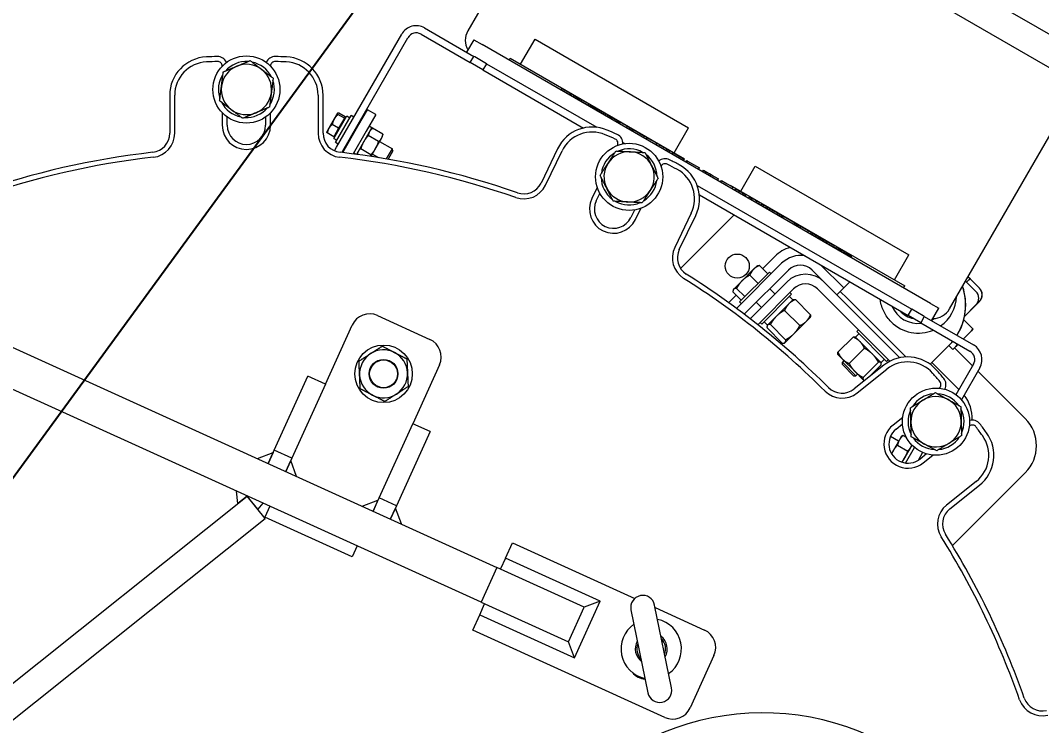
# Model space of a CAD drawing. Header units: inches. Extents: x 19 to 503, y 7 to 322.
# Drawn here: x 89.56 to 116.19, y 241.84 to 260.22 of the extents above; entities that cross this region are included whole.
import ezdxf

# ---------------------------------------------------------------- set-up
doc = ezdxf.new("R2010")
doc.units = ezdxf.units.IN
doc.header["$LTSCALE"] = 15
doc.header["$MEASUREMENT"] = 0
for name, color, linetype, lineweight in [('Dimension (ANSI)', 7, 'Continuous', 25), ('Symbol (ANSI)', 7, 'Continuous', 25), ('Visible', 7, 'Continuous', 18)]:
    doc.layers.add(name, color=color, linetype=linetype, lineweight=lineweight)
doc.styles.add('MEMCOR Medium', font='arial.ttf')
doc.styles.add('Standard D-E', font='arial.ttf')
doc.dimstyles.new('Default (ANSI)', dxfattribs={"dimscale": 15, "dimtxt": 0.15, "dimasz": 0.098425, "dimexe": 0.125, "dimexo": 0.0625, "dimgap": 0.031496, "dimtad": 0, "dimtih": 1, "dimtoh": 1, "dimdec": 4, "dimrnd": 1e-08, "dimzin": 3, "dimdsep": 46, "dimlunit": 5, "dimtxsty": 'MEMCOR Medium', "dimcen": 0.09, "dimdle": 0.393701, "dimclrd": 256, "dimclre": 256, "dimclrt": 256, "dimadec": 0, "dimazin": 1, "dimtfac": 0.8, "dimtofl": 0, "dimtmove": 0, "dimatfit": 3, "dimfxl": 1, "dimfrac": 1, "dimtolj": 1, "dimtzin": 4, "dimlwd": -1, "dimlwe": -1, "dimarcsym": 0})
doc.dimstyles.new('in [mm] D-E NeptuneBenson$7', dxfattribs={"dimscale": 15, "dimtxt": 0.15, "dimasz": 0.098425, "dimexe": 0.125, "dimexo": 0.063, "dimgap": 0.031496, "dimtad": 0, "dimtih": 1, "dimtoh": 1, "dimdec": 4, "dimrnd": 1e-08, "dimzin": 3, "dimdsep": 46, "dimlunit": 5, "dimtxsty": 'Standard D-E', "dimcen": 0.09, "dimdle": 0.393701, "dimclrd": 256, "dimclre": 256, "dimclrt": 256, "dimadec": 1, "dimazin": 1, "dimtfac": 1, "dimtofl": 0, "dimtmove": 0, "dimatfit": 3, "dimfxl": 1, "dimfrac": 1, "dimtolj": 1, "dimtzin": 4, "dimlwd": -1, "dimlwe": -1, "dimarcsym": 0})

# ---------------------------------------------------------------- blocks, each defined once
blk = doc.blocks.new('*D26')
at = {"layer": 'Defpoints', "color": 0, "transparency": 16777216}
for p in [(101.44, 297.506), (80.327, 254.398)]:
    blk.add_point(p, dxfattribs=at)
at = {"layer": 'Dimension (ANSI)', "transparency": 16777216}
for p, q in [((106.197, 307.218), (102.09, 298.832)), ((108.182, 307.218), (106.197, 307.218))]:
    blk.add_line(p, q, dxfattribs=at)
blk.add_solid([(101.869, 298.94), (102.311, 298.723), (101.44, 297.506)], dxfattribs=at)
at = {"layer": 'Dimension (ANSI)', "transparency": 16777216, "char_height": 2.25, "attachment_point": 1, "style": 'MEMCOR Medium'}
for s, insert in [('\\A1; \\fArial|b0|i0;R48 in', (128.029, 309.988)), ('\\A1;[R1219.2 mm]{\\P\\fArial|b0|i0;RADIAL CLEARANCE REQUIRED}', (108.654, 306.746))]:
    blk.add_mtext(s, dxfattribs=dict(at, insert=insert))

msp = doc.modelspace()

# ---------------------------------------------------------------- linework, layer by layer
at = {"layer": 'Visible'}
for p, q in [((117.53698, 259.19558), (104.97961, 266.44558)), ((104.60461, 265.79606), (117.16198, 258.54606)), ((104.47961, 265.57956), (101.22961, 259.95039)), ((97.80358, 256.91776), (99.50451, 259.86385)), ((100.00839, 259.86161), (101.29302, 259.11993)), ((100.10214, 260.02399), (101.38677, 259.28231)), ((97.96596, 256.82401), (99.66689, 259.7701)), ((101.38362, 259.71714), (101.19612, 259.39238)), ((101.38362, 259.71714), (101.60012, 259.59214)), ((113.29146, 252.84214), (101.60012, 259.59214)), ((102.60568, 259.08375), (102.98068, 259.73327)), ((102.98068, 259.73327), (106.98605, 257.42077)), ((101.29302, 259.11993), (101.38677, 259.28231)), ((101.62211, 258.92993), (101.29302, 259.11993)), ((101.41262, 259.26738), (101.38677, 259.28231)), ((101.71586, 259.09231), (101.41262, 259.26738)), ((101.71586, 259.09231), (101.62211, 258.92993)), ((101.71586, 259.09231), (104.58784, 257.43417)), ((102.3038, 259.18587), (102.33505, 259.24)), ((102.33505, 259.24), (106.88168, 256.615)), ((94.82534, 259.03015), (94.82534, 259.02732)), ((96.08534, 259.02732), (96.08534, 259.03015)), ((101.62211, 258.92993), (104.24418, 257.41607)), ((93.45534, 258.27019), (93.45534, 257.27956)), ((93.58534, 257.27956), (93.58534, 258.27019)), ((97.32534, 258.27019), (97.32534, 257.27956)), ((97.45534, 257.27956), (97.45534, 258.27019)), ((103.65696, 258.40462), (103.66321, 258.41545)), ((103.66321, 258.41545), (103.68196, 258.44792)), ((104.71031, 257.81091), (103.66321, 258.41545)), ((103.68196, 258.44792), (103.91041, 258.31603)), ((103.89166, 258.28355), (103.91041, 258.31603)), ((103.91067, 258.27258), (103.92942, 258.30505)), ((103.92942, 258.30505), (103.99159, 258.26916)), ((103.97284, 258.23668), (103.99159, 258.26916)), ((103.99159, 258.26916), (104.07814, 258.21919)), ((113.78698, 252.70039), (117.03698, 258.32956)), ((104.05939, 258.18672), (104.07814, 258.21919)), ((104.07814, 258.21919), (104.16161, 258.171)), ((104.14286, 258.13852), (104.16161, 258.171)), ((104.18098, 258.11651), (104.19973, 258.14899)), ((104.19973, 258.14899), (104.38293, 258.04322)), ((104.36418, 258.01074), (104.38293, 258.04322)), ((104.40845, 257.98518), (104.4272, 258.01766)), ((104.4272, 258.01766), (104.4953, 257.97834)), ((94.82534, 257.81286), (94.82534, 257.48706)), ((96.08534, 257.48706), (96.08534, 257.81286)), ((97.73289, 257.14332), (98.07289, 257.73222)), ((97.83167, 257.80042), (97.7457, 257.65152)), ((97.7813, 257.03916), (98.1873, 257.74238)), ((97.83294, 257.80262), (97.83167, 257.80042)), ((97.83294, 257.80262), (97.83552, 257.80411)), ((98.00956, 257.67253), (97.8425, 257.76898)), ((98.03136, 257.7103), (97.86431, 257.80675)), ((98.07289, 257.73222), (98.1543, 257.68522)), ((98.25658, 257.70238), (98.1873, 257.74238)), ((98.36409, 257.46017), (98.61409, 257.89318)), ((98.8306, 257.76818), (98.5806, 257.33517)), ((98.8306, 257.76818), (98.61409, 257.89318)), ((104.47655, 257.94587), (104.4953, 257.97834)), ((104.4953, 257.97834), (104.54077, 257.95209)), ((104.54077, 257.95209), (104.58624, 257.92584)), ((104.56749, 257.89336), (104.58624, 257.92584)), ((104.58624, 257.92584), (104.65433, 257.88652)), ((104.63558, 257.85405), (104.65433, 257.88652)), ((104.65613, 257.84218), (104.67488, 257.87466)), ((104.67488, 257.87466), (104.72906, 257.84338)), ((104.70406, 257.80008), (104.72906, 257.84338)), ((104.72906, 257.84338), (104.77597, 257.8163)), ((104.75097, 257.77299), (104.77597, 257.8163)), ((104.77597, 257.8163), (104.82751, 257.78654)), ((104.80251, 257.74324), (104.82751, 257.78654)), ((104.82751, 257.78654), (104.87821, 257.75727)), ((104.85321, 257.71397), (104.87821, 257.75727)), ((104.87821, 257.75727), (104.92534, 257.73006)), ((104.90034, 257.68676), (104.92534, 257.73006)), ((104.92534, 257.73006), (104.97436, 257.70176)), ((94.95534, 257.48706), (94.95534, 257.70202)), ((95.95534, 257.70202), (95.95534, 257.48706)), ((97.7457, 257.65152), (97.60648, 257.41037)), ((97.85943, 257.41251), (97.69237, 257.50896)), ((97.9345, 257.54252), (97.85943, 257.41251)), ((98.00956, 257.67253), (97.9345, 257.54252)), ((97.96833, 256.77469), (98.36409, 257.46017)), ((98.02046, 257.69142), (98.00956, 257.67253)), ((98.03136, 257.7103), (98.02046, 257.69142)), ((98.02174, 257.69362), (98.04339, 257.68112)), ((98.6586, 257.47027), (98.72788, 257.43027)), ((104.95561, 257.66928), (104.90659, 257.69759)), ((104.94936, 257.65846), (104.97436, 257.70176)), ((104.97436, 257.70176), (105.14118, 257.60544)), ((105.11618, 257.56214), (105.14118, 257.60544)), ((105.18181, 257.53868), (105.12243, 257.57297)), ((105.14118, 257.60544), (105.20056, 257.57116)), ((105.17556, 257.52786), (105.20056, 257.57116)), ((105.20056, 257.57116), (105.31145, 257.50714)), ((105.31145, 257.50714), (105.39209, 257.46058)), ((105.36709, 257.41728), (105.39209, 257.46058)), ((105.39209, 257.46058), (105.46353, 257.41934)), ((97.60648, 257.41037), (97.55194, 257.31592)), ((97.55194, 257.31592), (97.55194, 257.31295)), ((97.73111, 257.19024), (97.56405, 257.28669)), ((97.79527, 257.30137), (97.73111, 257.19024)), ((97.74074, 257.20692), (97.76239, 257.19442)), ((97.85943, 257.41251), (97.79527, 257.30137)), ((98.5806, 257.33517), (98.23771, 256.74127)), ((98.30971, 257.4194), (98.33284, 257.40604)), ((98.72788, 257.43027), (98.32352, 256.72989)), ((98.90119, 257.06209), (98.63327, 257.21678)), ((98.69688, 257.37658), (98.73174, 257.40098)), ((99.0124, 257.25471), (98.74448, 257.4094)), ((98.97829, 257.14599), (99.00778, 257.19708)), ((99.00778, 257.19708), (99.01149, 257.23947)), ((105.43853, 257.37603), (105.46353, 257.41934)), ((105.50352, 257.35295), (105.44478, 257.38686)), ((105.46353, 257.41934), (105.49415, 257.40166)), ((105.4754, 257.36918), (105.49415, 257.40166)), ((105.49727, 257.34212), (105.50352, 257.35295)), ((105.51285, 257.33313), (105.53785, 257.37643)), ((105.53785, 257.37643), (105.68817, 257.28964)), ((105.68817, 257.28964), (105.8385, 257.20284)), ((105.8135, 257.15954), (105.8385, 257.20284)), ((106.61105, 256.77125), (106.98605, 257.42077)), ((97.73289, 257.14332), (97.8143, 257.09632)), ((97.74941, 256.82393), (97.80358, 256.91776)), ((97.85058, 256.99916), (97.7813, 257.03916)), ((98.12221, 257.09464), (98.14534, 257.08128)), ((98.82363, 256.87811), (98.97829, 257.14599)), ((98.92953, 257.06154), (99.26247, 256.86932)), ((105.13089, 256.96556), (105.12966, 256.96301)), ((105.27184, 257.03926), (105.32186, 257.01038)), ((105.87029, 257.12676), (105.89529, 257.17006)), ((105.88081, 257.12068), (105.90581, 257.16399)), ((105.89529, 257.17006), (105.90581, 257.16399)), ((105.90581, 257.16399), (106.0351, 257.08934)), ((106.0351, 257.08934), (106.15606, 257.0195)), ((106.13106, 256.9762), (106.15606, 257.0195)), ((106.13851, 256.9719), (106.16351, 257.0152)), ((106.15606, 257.0195), (106.16351, 257.0152)), ((106.20933, 256.93101), (106.23433, 256.97432)), ((106.23433, 256.97432), (106.34521, 256.9103)), ((97.96596, 256.82401), (97.93944, 256.77808)), ((98.2526, 256.76706), (98.31498, 256.73104)), ((98.35288, 256.78075), (98.34917, 256.73836)), ((98.70308, 256.71895), (98.43516, 256.87364)), ((98.70628, 256.67486), (98.82363, 256.87811)), ((98.74203, 256.73678), (98.90303, 256.64383)), ((99.11207, 256.60881), (99.26247, 256.86932)), ((99.27651, 256.81695), (99.15231, 256.60183)), ((99.27651, 256.81695), (99.26247, 256.86932)), ((103.56683, 256.87528), (103.13701, 255.98275)), ((103.25414, 255.92635), (103.68396, 256.81888)), ((106.34521, 256.9103), (106.42585, 256.86374)), ((106.40085, 256.82044), (106.42585, 256.86374)), ((106.42585, 256.86374), (106.49729, 256.82249)), ((106.47229, 256.77919), (106.49729, 256.82249)), ((106.54661, 256.73628), (106.57161, 256.77959)), ((106.57161, 256.77959), (106.72194, 256.69279)), ((106.72194, 256.69279), (106.87226, 256.606)), ((106.26488, 256.41631), (106.26612, 256.41887)), ((106.84726, 256.5627), (106.87226, 256.606)), ((106.85043, 256.56087), (106.88168, 256.615)), ((106.91369, 256.52435), (106.93869, 256.56765)), ((106.93385, 256.51271), (106.95885, 256.55601)), ((106.93869, 256.56765), (106.95885, 256.55601)), ((106.95885, 256.55601), (107.11093, 256.46821)), ((107.11093, 256.46821), (107.2674, 256.37787)), ((108.34304, 255.77128), (108.71804, 256.4208)), ((108.71804, 256.4208), (112.72341, 254.1083)), ((107.2424, 256.33457), (107.2674, 256.37787)), ((107.3509, 256.27193), (107.3759, 256.31523)), ((107.3759, 256.31523), (107.44164, 256.27727)), ((107.41664, 256.23397), (107.44164, 256.27727)), ((107.42278, 256.23043), (107.44778, 256.27373)), ((107.44164, 256.27727), (107.44778, 256.27373)), ((107.44778, 256.27373), (107.48854, 256.2502)), ((107.48854, 256.2502), (107.52623, 256.22844)), ((107.50123, 256.18513), (107.52623, 256.22844)), ((107.52623, 256.22844), (107.57269, 256.20161)), ((107.54769, 256.15831), (107.57269, 256.20161)), ((107.57269, 256.20161), (107.65201, 256.15581)), ((107.65201, 256.15581), (107.76333, 256.09154)), ((104.60273, 255.86882), (104.46137, 255.57529)), ((107.20712, 255.92192), (112.80098, 252.69231)), ((107.73833, 256.04824), (107.76333, 256.09154)), ((107.81791, 256.0023), (107.84291, 256.0456)), ((107.84291, 256.0456), (107.99324, 255.95881)), ((107.99324, 255.95881), (108.14357, 255.87201)), ((108.06616, 255.91671), (108.07241, 255.92753)), ((108.07241, 255.92753), (112.61904, 253.30253)), ((108.11857, 255.82871), (108.14357, 255.87201)), ((104.5785, 255.51888), (104.67176, 255.71255)), ((107.26488, 255.67207), (112.70723, 252.52993)), ((108.19201, 255.78631), (108.21701, 255.82961)), ((108.21701, 255.82961), (108.32789, 255.76559)), ((108.32789, 255.76559), (108.40853, 255.71904)), ((108.38353, 255.67573), (108.40853, 255.71904)), ((108.40853, 255.71904), (108.47997, 255.67779)), ((108.45497, 255.63449), (108.47997, 255.67779)), ((108.54858, 255.58045), (108.57358, 255.62375)), ((108.57358, 255.62375), (108.64501, 255.5825)), ((105.59659, 255.02859), (105.73795, 255.32213)), ((108.62001, 255.5392), (108.64501, 255.5825)), ((108.64501, 255.5825), (108.71864, 255.53999)), ((108.71864, 255.53999), (108.76466, 255.51343)), ((108.73966, 255.47012), (108.76466, 255.51343)), ((108.76466, 255.51343), (108.83698, 255.47167)), ((108.81198, 255.42837), (108.83698, 255.47167)), ((108.86657, 255.39685), (108.89157, 255.44015)), ((108.87315, 255.39306), (108.89815, 255.43636)), ((108.89157, 255.44015), (108.89815, 255.43636)), ((108.89815, 255.43636), (108.94723, 255.40802)), ((108.92223, 255.36472), (108.94723, 255.40802)), ((108.94723, 255.40802), (109.01911, 255.36652)), ((108.99411, 255.32322), (109.01911, 255.36652)), ((109.01911, 255.36652), (109.05593, 255.34526)), ((109.03093, 255.30196), (109.05593, 255.34526)), ((105.57273, 255.27867), (105.47947, 255.085)), ((107.05358, 255.19615), (106.62376, 254.30362)), ((106.74089, 254.24722), (107.17071, 255.13975)), ((106.77485, 253.75366), (108.17044, 255.14925)), ((109.07588, 255.27601), (109.10088, 255.31931)), ((109.10088, 255.31931), (109.23412, 255.24239)), ((109.23412, 255.24239), (109.31081, 255.1981)), ((109.28581, 255.1548), (109.31081, 255.1981)), ((109.31081, 255.1981), (109.38225, 255.15686)), ((109.35725, 255.11356), (109.38225, 255.15686)), ((109.39432, 255.09216), (109.40057, 255.10298)), ((109.40057, 255.10298), (109.41932, 255.13546)), ((109.43782, 255.08148), (109.40057, 255.10298)), ((109.41932, 255.13546), (109.45657, 255.11395)), ((109.43157, 255.07065), (109.45657, 255.11395)), ((109.45657, 255.11395), (109.6069, 255.02716)), ((109.6069, 255.02716), (109.75723, 254.94037)), ((109.73223, 254.89707), (109.75723, 254.94037)), ((109.82156, 254.85992), (109.73848, 254.90789)), ((109.75723, 254.94037), (109.81242, 254.9085)), ((109.79367, 254.87603), (109.81242, 254.9085)), ((109.81242, 254.9085), (109.84031, 254.8924)), ((109.81531, 254.8491), (109.84031, 254.8924)), ((109.84031, 254.8924), (109.91087, 254.85166)), ((109.88587, 254.80836), (109.91087, 254.85166)), ((109.91087, 254.85166), (110.11467, 254.734)), ((82.86909, 254.6495), (101.9889, 245.96429)), ((110.08967, 254.6907), (110.11467, 254.734)), ((110.11467, 254.734), (110.18479, 254.69351)), ((110.15979, 254.65021), (110.18479, 254.69351)), ((111.24087, 254.04048), (110.16604, 254.66104)), ((110.18479, 254.69351), (110.22343, 254.67121)), ((110.20468, 254.63873), (110.22343, 254.67121)), ((110.22343, 254.67121), (110.2689, 254.64495)), ((110.2689, 254.64495), (110.31437, 254.6187)), ((110.29562, 254.58622), (110.31437, 254.6187)), ((110.31437, 254.6187), (110.38247, 254.57939)), ((110.36372, 254.54691), (110.38247, 254.57939)), ((110.38119, 254.53682), (110.39994, 254.5693)), ((110.39994, 254.5693), (110.51263, 254.50424)), ((110.49388, 254.47176), (110.51263, 254.50424)), ((110.51263, 254.50424), (110.58072, 254.46492)), ((110.56197, 254.43245), (110.58072, 254.46492)), ((110.58604, 254.41855), (110.60479, 254.45103)), ((110.60479, 254.45103), (110.78623, 254.34627)), ((110.76748, 254.3138), (110.78623, 254.34627)), ((110.81153, 254.28836), (110.83028, 254.32084)), ((110.83028, 254.32084), (110.89245, 254.28495)), ((110.8737, 254.25247), (110.89245, 254.28495)), ((110.89245, 254.28495), (110.97899, 254.23498)), ((109.23281, 254.06685), (108.91604, 253.75007)), ((110.96024, 254.2025), (110.97899, 254.23498)), ((110.97899, 254.23498), (111.06247, 254.18679)), ((111.04372, 254.15431), (111.06247, 254.18679)), ((111.07788, 254.13459), (111.09663, 254.16706)), ((111.09663, 254.16706), (111.24249, 254.08285)), ((111.22374, 254.05037), (111.24249, 254.08285)), ((111.23462, 254.02966), (111.24087, 254.04048)), ((112.34841, 253.45878), (112.72341, 254.1083)), ((109.40959, 253.89007), (108.23281, 252.71328)), ((108.67964, 253.73534), (108.38129, 253.43699)), ((108.76899, 253.82469), (108.67964, 253.73534)), ((108.76899, 253.82469), (108.78699, 253.82951)), ((109.04827, 253.61783), (108.83283, 253.83327)), ((111.02869, 253.24677), (110.43185, 253.84362)), ((101.57532, 245.05383), (82.74686, 253.60669)), ((108.31295, 252.88252), (109.09244, 253.66201)), ((109.58637, 253.71329), (108.43506, 252.56198)), ((108.79714, 253.36671), (108.58171, 253.58214)), ((109.13698, 253.61746), (109.09244, 253.66201)), ((110.52096, 253.40096), (110.20862, 253.71329)), ((114.32158, 253.48942), (114.23319, 253.40104)), ((114.32208, 253.48893), (114.23369, 253.40054)), ((114.27146, 253.53954), (114.32158, 253.48942)), ((114.32158, 253.48942), (114.32208, 253.48893)), ((114.32208, 253.48893), (114.56495, 253.24605)), ((108.15027, 253.20597), (108.14545, 253.18797)), ((108.16128, 253.21698), (108.15027, 253.20597)), ((108.38129, 253.43699), (108.16128, 253.21698)), ((108.45157, 253.02113), (108.23613, 253.23657)), ((109.54515, 253.40096), (108.58872, 252.44453)), ((108.78724, 252.2895), (109.72193, 253.22418)), ((109.10079, 253.22772), (109.23635, 253.09216)), ((110.34418, 253.22418), (112.23243, 251.33593)), ((112.49309, 251.42883), (110.52096, 253.40096)), ((110.94031, 253.15839), (111.18862, 253.4067)), ((112.58779, 253.24841), (112.61904, 253.30253)), ((114.47589, 253.15833), (114.20676, 253.42747)), ((114.56532, 253.24568), (114.56495, 253.24605)), ((108.22489, 253.05892), (108.02843, 252.86246)), ((108.35712, 252.92669), (108.14169, 253.14213)), ((109.67038, 253.08356), (108.8909, 252.30407)), ((109.7031, 252.93949), (109.59774, 252.83414)), ((109.70232, 252.93872), (109.61394, 253.02711)), ((109.62584, 253.1281), (109.67038, 253.08356)), ((109.7031, 252.93949), (109.71741, 252.94333)), ((109.76816, 252.94488), (110.16504, 252.548)), ((110.85119, 253.07073), (110.93958, 253.15911)), ((110.93958, 253.15911), (111.11625, 252.98244)), ((111.11625, 252.98244), (112.65024, 251.44846)), ((114.47657, 253.15766), (114.47589, 253.15833)), ((108.3575, 252.83798), (108.31295, 252.88252)), ((108.74724, 252.87417), (108.8828, 252.73861)), ((109.59774, 252.83414), (109.27251, 252.5089)), ((109.48699, 252.66371), (109.88387, 252.26683)), ((112.70723, 252.52993), (112.80098, 252.69231)), ((113.10396, 252.51738), (112.80098, 252.69231)), ((113.29146, 252.84214), (113.50797, 252.71714)), ((113.32047, 252.39238), (113.50797, 252.71714)), ((114.17778, 252.50459), (114.56532, 252.89213)), ((114.47589, 252.80478), (114.17831, 252.5072)), ((114.56495, 252.8925), (114.47657, 252.80411)), ((98.87447, 252.52748), (100.24017, 251.90711)), ((109.27251, 252.5089), (109.0438, 252.2802)), ((110.0543, 252.37758), (110.15965, 252.48294)), ((110.15965, 252.48294), (110.16349, 252.49725)), ((113.03632, 252.33993), (112.70723, 252.52993)), ((113.13007, 252.50231), (113.03632, 252.33993)), ((113.13007, 252.50231), (113.10396, 252.51738)), ((113.13007, 252.50231), (114.41469, 251.76063)), ((114.15701, 252.41655), (114.40075, 252.17282)), ((97.51453, 250.74263), (98.21245, 252.27904)), ((108.84635, 252.34861), (108.8909, 252.30407)), ((109.0392, 252.2756), (108.95081, 252.36399)), ((109.02957, 252.2063), (109.42645, 251.80941)), ((109.03496, 252.27136), (109.03113, 252.25705)), ((109.0438, 252.2802), (109.03496, 252.27136)), ((109.1177, 252.29442), (109.51458, 251.89754)), ((109.72906, 252.05235), (110.0543, 252.37758)), ((111.41108, 252.15729), (111.36653, 252.11275)), ((112.26613, 252.36289), (112.26608, 252.36294)), ((113.03632, 252.33993), (114.32094, 251.59825)), ((109.50035, 251.82364), (109.72906, 252.05235)), ((111.27488, 251.96795), (110.878, 251.57107)), ((111.33382, 251.96868), (111.32519, 251.97099)), ((111.45181, 251.85069), (111.33382, 251.96868)), ((111.42645, 252.05283), (111.33806, 251.96444)), ((112.14602, 251.33326), (111.36653, 252.11275)), ((109.49152, 251.8148), (109.47721, 251.81097)), ((109.49152, 251.8148), (109.50035, 251.82364)), ((111.56907, 251.67376), (111.17219, 251.27688)), ((111.78049, 251.52201), (111.45181, 251.85069)), ((113.28303, 251.25847), (113.76873, 251.74417)), ((113.76879, 251.74412), (113.28309, 251.25843)), ((113.76879, 251.74412), (113.87042, 251.64249)), ((113.91647, 251.68836), (114.38889, 251.21594)), ((110.87727, 251.51212), (110.87495, 251.52076)), ((110.87727, 251.51212), (110.99525, 251.39413)), ((111.03455, 251.35483), (110.99387, 251.31414)), ((110.99525, 251.39413), (111.32394, 251.06545)), ((111.99657, 251.30593), (111.78049, 251.52201)), ((112.08957, 251.38971), (112.00118, 251.30132)), ((112.19056, 251.3778), (112.14602, 251.33326)), ((100.48862, 251.24509), (99.7907, 249.70867)), ((110.99386, 251.24937), (110.99387, 251.31414)), ((111.28265, 250.96059), (110.99386, 251.24937)), ((110.99387, 251.31414), (111.34742, 250.96059)), ((112.07174, 251.2313), (111.29724, 250.61365)), ((111.32394, 251.06545), (111.54001, 250.84937)), ((111.37829, 250.51201), (112.1528, 251.12966)), ((111.93224, 251.31059), (111.53536, 250.9137)), ((112.00122, 251.2416), (111.67266, 250.91305)), ((112.00195, 251.30055), (111.99657, 251.30593)), ((112.00195, 251.30055), (112.00427, 251.29191)), ((114.03172, 250.5973), (113.32684, 251.30218)), ((114.41245, 251.25674), (113.95544, 250.46517)), ((114.57483, 251.16299), (114.09664, 250.33475)), ((114.52615, 251.07868), (115.76182, 249.84301)), ((96.1825, 249.01923), (97.0593, 250.94942)), ((97.51453, 250.74263), (97.0593, 250.94942)), ((111.28265, 250.96059), (111.34742, 250.96059)), ((111.38811, 251.00128), (111.34742, 250.96059)), ((111.54001, 250.84937), (111.5454, 250.84399)), ((111.5454, 250.84399), (111.55403, 250.84168)), ((97.51453, 250.74263), (96.63774, 248.81244)), ((113.52009, 250.63402), (113.51787, 250.63225)), ((113.67175, 250.60372), (113.66565, 250.60981)), ((112.56837, 249.87505), (112.31365, 249.67192)), ((98.91391, 247.77848), (99.7907, 249.70867)), ((100.24593, 249.50188), (99.36914, 247.57169)), ((100.24593, 249.50188), (99.7907, 249.70867)), ((112.39471, 249.57028), (112.56276, 249.7043)), ((114.30347, 249.64714), (114.30569, 249.64891)), ((112.45858, 249.25054), (112.24566, 249.37347)), ((112.48181, 249.29078), (112.31412, 249.00033)), ((112.53683, 249.38608), (112.48181, 249.29078)), ((112.53683, 249.38608), (112.54482, 249.39167)), ((112.5761, 249.40447), (112.66047, 249.35576)), ((112.65935, 249.3564), (112.65986, 249.35692)), ((95.74082, 248.80249), (96.15459, 248.95777)), ((96.02534, 248.67325), (96.1825, 249.01923)), ((96.15459, 248.95777), (96.02534, 248.67325)), ((96.63774, 248.81244), (96.1825, 249.01923)), ((112.31412, 249.00033), (112.27329, 248.92962)), ((112.4305, 249.15228), (112.69842, 248.99759)), ((112.55662, 248.70234), (112.81307, 249.14654)), ((112.63841, 248.68402), (112.87002, 249.08517)), ((112.87002, 249.08517), (112.87334, 249.09093)), ((113.08593, 248.95914), (112.96653, 248.75233)), ((113.08593, 248.95914), (112.96653, 248.75233)), ((96.63774, 248.81244), (96.48058, 248.46646)), ((96.48058, 248.46646), (96.60982, 248.75098)), ((96.7651, 248.33722), (96.60982, 248.75098)), ((113.18625, 248.92247), (113.0182, 248.78845)), ((113.09925, 248.68681), (113.35397, 248.88994)), ((115.76182, 248.42879), (113.86338, 246.53035)), ((114.48465, 248.20561), (113.71014, 247.58796)), ((95.23433, 247.62841), (95.19413, 247.95249)), ((113.79119, 247.48632), (114.5657, 248.10397)), ((83.36003, 238.15946), (95.47866, 247.82325)), ((95.47866, 247.82325), (95.23433, 247.62841)), ((95.94626, 247.23686), (95.47866, 247.82325)), ((95.75419, 247.47772), (95.47866, 247.82325)), ((95.88103, 247.64047), (95.75419, 247.47772)), ((98.47222, 247.56175), (98.88599, 247.71703)), ((98.75674, 247.43251), (98.91391, 247.77848)), ((98.88599, 247.71703), (98.75674, 247.43251)), ((99.36914, 247.57169), (98.91391, 247.77848)), ((96.067, 247.55599), (95.93775, 247.27147)), ((99.36914, 247.57169), (99.21198, 247.22572)), ((99.21198, 247.22572), (99.34122, 247.51024)), ((99.4965, 247.09647), (99.34122, 247.51024)), ((83.82763, 237.57307), (95.94626, 247.23686)), ((98.21392, 246.23752), (95.93775, 247.27147)), ((98.21392, 246.23752), (95.93775, 247.27147)), ((102.20919, 246.20746), (102.39014, 246.60579)), ((102.39014, 246.60579), (105.58217, 245.1558)), ((98.34316, 246.52204), (98.21392, 246.23752)), ((102.20919, 246.20746), (102.07995, 245.92294)), ((104.67884, 245.08562), (102.20919, 246.20746)), ((101.9889, 245.96429), (101.57532, 245.05383)), ((104.26507, 244.93034), (101.9889, 245.96429)), ((101.53713, 244.72795), (101.66637, 245.01247)), ((101.57532, 245.05383), (103.85149, 244.01987)), ((104.00677, 243.60611), (104.67884, 245.08562)), ((104.67884, 245.08562), (104.26507, 244.93034)), ((106.54016, 242.82187), (106.09797, 244.98179)), ((101.35618, 244.32962), (101.53713, 244.72795)), ((101.53713, 244.72795), (104.00677, 243.60611)), ((103.85149, 244.01987), (104.26507, 244.93034)), ((105.48085, 244.85545), (105.92304, 242.69553)), ((106.11158, 244.91531), (107.39771, 244.33109)), ((106.36375, 242.05492), (101.35618, 244.32962)), ((104.00677, 243.60611), (103.85149, 244.01987)), ((107.64615, 243.66906), (107.02578, 242.30336))]:
    msp.add_line(p, q, dxfattribs=at)
for centre, radius in [((80.32732, 254.39834), 48), ((95.45534, 258.42009), 0.875), ((105.43381, 256.14257), 0.875), ((108.25235, 253.81695), 0.315), ((99.03111, 251.00882), 0.75), ((99.03111, 251.00882), 0.37513), ((99.03111, 251.00882), 0.375), ((99.03111, 251.00882), 0.3625), ((113.43592, 249.7611), 0.875)]:
    msp.add_circle(centre, radius, dxfattribs=at)
for centre, radius, start, end in [((99.88339, 259.6451), 0.4375, 60, 150), ((99.88339, 259.6451), 0.25, 60, 150), ((101.66262, 259.70039), 0.5, 150, 210), ((94.45534, 258.27019), 1, 92.50608, 180), ((94.45534, 258.27019), 0.87, 92.50608, 180), ((95.45534, 235.42206), 23.87, 91.819605, 92.50608), ((95.45534, 235.42206), 23.74, 91.819605, 92.50608), ((94.70534, 259.03015), 0.25, 22.253154, 91.819605), ((94.70534, 259.03015), 0.12, 0, 91.819605), ((95.45534, 258.42009), 0.7295, 86.771998, 138.653716), ((95.45534, 258.42009), 0.656, 52.712857, 112.712857), ((95.45534, 258.42009), 0.7295, 26.771998, 78.653716), ((96.20534, 259.03015), 0.25, 88.180395, 157.746846), ((96.20534, 259.03015), 0.12, 88.180395, 180), ((95.45534, 235.42206), 23.74, 87.49392, 88.180395), ((95.45534, 235.42206), 23.87, 87.49392, 88.180395), ((96.45534, 258.27019), 0.87, 0, 87.49392), ((96.45534, 258.27019), 1, 0, 87.49392), ((95.45534, 258.42009), 0.7295, 146.771998, 198.653716), ((95.45534, 258.42009), 0.656, 112.712857, 172.712857), ((95.45534, 258.42009), 0.656, 352.712857, 52.712857), ((95.45534, 258.42009), 0.7295, 326.771998, 18.653716), ((95.45534, 258.42009), 0.656, 172.712857, 232.712857), ((95.45534, 258.42009), 0.656, 292.712857, 352.712857), ((95.45534, 258.42009), 0.7295, 206.771998, 258.653716), ((95.45534, 258.42009), 0.656, 232.712857, 292.712857), ((95.45534, 258.42009), 0.7295, 266.771998, 318.653716), ((95.45534, 257.48706), 0.63, 180, 0), ((95.45534, 257.48706), 0.5, 180, 0), ((92.95534, 257.27956), 0.5, 276.524979, 0), ((92.95534, 257.27956), 0.63, 276.524979, 0), ((97.95534, 257.27956), 0.63, 180, 263.475021), ((97.95534, 257.27956), 0.5, 180, 263.475021), ((104.4678, 256.4414), 1, 66.791794, 154.285714), ((104.4678, 256.4414), 0.87, 66.791794, 154.285714), ((95.45534, 235.42206), 23.74, 66.105319, 66.791794), ((95.45534, 235.42206), 23.87, 66.105319, 66.791794), ((105.02278, 257.01763), 0.25, 356.538868, 66.105319), ((105.02278, 257.01763), 0.12, 334.285714, 66.105319), ((95.45534, 235.42206), 21.5, 96.524979, 109.189307), ((95.45534, 235.42206), 21.37, 96.524979, 109.189307), ((95.45534, 235.42206), 21.37, 70.810693, 83.475021), ((95.45534, 235.42206), 21.5, 70.810693, 83.475021), ((105.43381, 256.14257), 0.7295, 121.057713, 172.93943), ((105.43381, 256.14257), 0.656, 86.998571, 146.998571), ((105.43381, 256.14257), 0.7295, 61.057713, 112.93943), ((105.43381, 256.14257), 0.656, 26.998571, 86.998571), ((105.43381, 256.14257), 0.7295, 1.057713, 52.93943), ((105.43381, 256.14257), 0.656, 146.998571, 206.998571), ((105.43381, 256.14257), 0.656, 326.998571, 26.998571), ((106.37423, 256.3668), 0.25, 62.46611, 132.032561), ((106.37423, 256.3668), 0.12, 62.46611, 154.285714), ((95.45534, 235.42206), 23.74, 61.779634, 62.46611), ((95.45534, 235.42206), 23.87, 61.779634, 62.46611), ((106.26974, 255.57363), 1, 334.285714, 61.779634), ((105.43381, 256.14257), 0.7295, 181.057713, 232.93943), ((106.26974, 255.57363), 0.87, 334.285714, 61.779634), ((102.68653, 256.19969), 0.63, 250.810693, 334.285714), ((102.68653, 256.19969), 0.5, 250.810693, 334.285714), ((105.43381, 256.14257), 0.7295, 301.057713, 352.93943), ((105.43381, 256.14257), 0.656, 206.998571, 266.998571), ((105.43381, 256.14257), 0.656, 266.998571, 326.998571), ((105.02898, 255.30194), 0.63, 154.285714, 334.285714), ((105.02898, 255.30194), 0.5, 154.285714, 334.285714), ((105.43381, 256.14257), 0.7295, 241.057713, 292.93943), ((107.19137, 254.03027), 0.63, 154.285714, 237.760735), ((109.8975, 253.40217), 0.94, 106.295179, 135), ((107.19137, 254.03027), 0.5, 154.285714, 237.760735), ((109.8975, 253.40217), 0.69, 79.731514, 135), ((109.8975, 253.40217), 0.44, 45, 135), ((95.45534, 235.42206), 21.37, 45.096407, 57.760735), ((95.45534, 235.42206), 21.5, 45.096407, 57.760735), ((110.03305, 252.91306), 0.69, 45, 135), ((110.03305, 252.91306), 0.44, 45, 135), ((114.38818, 253.06927), 0.25, 315, 45), ((114.38854, 253.06891), 0.25, 315, 45), ((112.97324, 253.07), 1, 305.592838, 357.186839), ((114.29912, 252.98156), 0.25, 315, 45), ((114.29979, 252.98088), 0.25, 315, 45), ((112.97308, 253.07015), 0.75, 203.228933, 276.771051), ((113.35396, 252.95039), 0.5, 270, 330), ((98.66768, 252.07225), 0.5, 65.57, 155.57), ((100.03338, 251.45188), 0.5, 335.57, 65.57), ((99.03111, 251.00882), 0.625, 62.658512, 122.658512), ((114.19594, 251.38174), 0.25, 330, 60), ((114.19594, 251.38174), 0.4375, 330, 60), ((99.03111, 251.00882), 0.625, 122.658512, 182.658512), ((99.03111, 251.00882), 0.625, 2.658512, 62.658512), ((112.69523, 250.44947), 1, 41.077509, 128.571429), ((112.69523, 250.44947), 0.87, 41.077509, 128.571429), ((95.45534, 235.42206), 23.87, 40.391033, 41.077509), ((99.03111, 251.00882), 0.625, 182.658512, 242.658512), ((99.03111, 251.00882), 0.625, 302.658512, 2.658512), ((95.45534, 235.42206), 23.74, 40.391033, 41.077509), ((113.44527, 250.72784), 0.12, 308.571429, 40.391033), ((113.44527, 250.72784), 0.25, 330.824582, 40.391033), ((110.98549, 251.00457), 0.63, 225.096407, 308.571429), ((110.98549, 251.00457), 0.5, 225.096407, 308.571429), ((99.03111, 251.00882), 0.625, 242.658512, 302.658512), ((113.43592, 249.7611), 0.656, 121.284286, 181.284286), ((113.43592, 249.7611), 0.7295, 95.343427, 147.225144), ((113.43592, 249.7611), 0.656, 61.284286, 121.284286), ((113.43592, 249.7611), 0.7295, 35.343427, 87.225144), ((113.43592, 249.7611), 0.656, 1.284286, 61.284286), ((113.43544, 249.86422), 0.94, 356.387789, 38.96827), ((113.43592, 249.7611), 0.7295, 155.343427, 207.225144), ((113.43592, 249.7611), 0.7295, 335.343427, 27.225144), ((113.43592, 249.7611), 0.656, 181.284286, 241.284286), ((113.43592, 249.7611), 0.656, 301.284286, 1.284286), ((114.3805, 249.55509), 0.25, 36.751824, 106.318275), ((115.05472, 249.1359), 1, 315, 45), ((112.70645, 249.17937), 0.63, 128.571429, 308.571429), ((112.70645, 249.17937), 0.5, 128.571429, 308.571429), ((114.3805, 249.55509), 0.12, 36.751824, 128.571429), ((95.45534, 235.42206), 23.74, 36.065348, 36.751824), ((113.94221, 248.88581), 1, 308.571429, 36.065348), ((95.45534, 235.42206), 23.87, 36.065348, 36.751824), ((113.43592, 249.7611), 0.7295, 215.343427, 267.225144), ((113.43592, 249.7611), 0.656, 241.284286, 301.284286), ((113.43592, 249.7611), 0.7295, 275.343427, 327.225144), ((113.94221, 248.88581), 0.87, 308.571429, 36.065348), ((114.10294, 247.09541), 0.63, 128.571429, 212.04645), ((114.10294, 247.09541), 0.5, 128.571429, 212.04645), ((95.45534, 235.42206), 21.5, 19.382122, 32.04645), ((95.45534, 235.42206), 21.37, 19.382122, 32.04645), ((105.78941, 244.91862), 0.31496, 11.57, 191.57), ((106.01051, 243.83866), 0.7874, 125.148178, 257.991822), ((106.01051, 243.83866), 0.7874, 305.148178, 77.991822), ((106.01051, 243.83866), 0.41534, 330.885835, 52.254165), ((107.19092, 243.87586), 0.5, 335.57, 65.57), ((106.01051, 243.83866), 0.41534, 150.885835, 232.254165), ((106.01051, 243.83866), 0.375, 158.699035, 224.440965), ((106.01051, 243.83866), 0.375, 338.699035, 44.440965), ((105.8627, 243.4907), 0.435, 218.049361, 268.229957), ((106.2316, 242.7587), 0.31496, 191.57, 11.57), ((116.20852, 242.72313), 0.5, 199.382122, 282.857143), ((106.57054, 242.51015), 0.5, 245.57, 335.57), ((116.20852, 242.72313), 0.63, 199.382122, 282.857143), ((108.91534, 235.42206), 6.75, 45.476504, 314.523496)]:
    msp.add_arc(centre, radius, start, end, dxfattribs=at)
for centre, major_axis, ratio, start_param, end_param in [((112.70807, 252.80483), (-1.06066, -1.06066), 0.99999983, 1.79859172, 2.68560544), ((112.70813, 252.80478), (1.06066, 1.06066), 0.99999983, 5.29807452, 5.82726096), ((112.97251, 253.07073), (-0.47908, -0.41736), 0.99999983, 0, 0.66108943), ((112.97308, 253.07015), (-0.61779, -0.42525), 0.99999984, 1.46600743, 1.57079633), ((112.70813, 252.80478), (1.06066, 1.06066), 0.99999983, 4.94019707, 5.29807452), ((112.97324, 253.07), (-0.91997, -0.39199), 0.99999988, 0.38259993, 1.57079633), ((114.13559, 251.90765), (0.26517, 0.26517), 0.00058824, 4.74631722, 7.82036863), ((112.70807, 252.80483), (-1.06066, -1.06066), 0.99999983, 1.57079633, 1.67292062), ((112.70813, 252.80478), (1.06066, 1.06066), 0.99999983, 4.71238898, 4.81452612), ((114.13559, 251.90765), (-0.26517, -0.26517), 0.00058824, 5.21762251, 7.34906334)]:
    msp.add_ellipse(centre, major_axis=major_axis, ratio=ratio, start_param=start_param, end_param=end_param, dxfattribs=at)
for points, weights in [([(95.20205, 259.02522), (95.36419, 259.09309), (95.55142, 259.17145)], [1, 1.0379548493, 1]), ([(95.55142, 259.17145), (95.7129, 259.04849), (95.85275, 258.94201)], [1, 1.0379548493, 1]), ([(94.80464, 258.5033), (94.82693, 258.67765), (94.85268, 258.87898)], [1, 1.0379548493, 1]), ([(94.85268, 258.87898), (95.0399, 258.95735), (95.20205, 259.02522)], [1, 1.0379548493, 1]), ([(95.85275, 258.94201), (95.9926, 258.83552), (96.15408, 258.71256)], [1, 1.0379548493, 1]), ([(96.15408, 258.71256), (96.12834, 258.51123), (96.10604, 258.33688)], [1, 1.0379548493, 1]), ([(94.7566, 258.12761), (94.78234, 258.32894), (94.80464, 258.5033)], [1, 1.0379548493, 1]), ([(96.10604, 258.33688), (96.08374, 258.16253), (96.058, 257.9612)], [1, 1.0379548493, 1]), ([(95.05793, 257.89817), (94.91808, 258.00465), (94.7566, 258.12761)], [1, 1.0379548493, 1]), ([(95.35926, 257.66872), (95.19778, 257.79168), (95.05793, 257.89817)], [1, 1.0379548493, 1]), ([(95.70863, 257.81496), (95.54649, 257.74709), (95.35926, 257.66872)], [1, 1.0379548493, 1]), ([(96.058, 257.9612), (95.87077, 257.88283), (95.70863, 257.81496)], [1, 1.0379548493, 1]), ([(97.8425, 257.76898), (97.78054, 257.71186), (97.7457, 257.65152)], [1, 1.0379548493, 1]), ([(97.83167, 257.80042), (97.82661, 257.79165), (97.8425, 257.76898)], [1, 1.0379548493, 1]), ([(97.86431, 257.80675), (97.83673, 257.80918), (97.83167, 257.80042)], [1, 1.0379548493, 1]), ([(97.69237, 257.50896), (97.63626, 257.46195), (97.60648, 257.41037)], [1, 1.0379548493, 1]), ([(97.7457, 257.65152), (97.71087, 257.59118), (97.69237, 257.50896)], [1, 1.0379548493, 1]), ([(97.56405, 257.28669), (97.55194, 257.30396), (97.55194, 257.31295)], [1, 1.02865677342, 1.01404051702]), ([(97.60648, 257.41037), (97.5767, 257.3588), (97.56405, 257.28669)], [1, 1.0379548493, 1]), ([(98.63327, 257.21678), (98.5587, 257.13724), (98.51273, 257.05761)], [1, 1.0379548493, 1]), ([(98.66739, 257.32549), (98.64158, 257.2808), (98.63327, 257.21678)], [1, 1.0379548493, 1]), ([(98.74448, 257.4094), (98.69319, 257.37019), (98.66739, 257.32549)], [1, 1.0379548493, 1]), ([(98.73174, 257.40098), (98.73779, 257.40522), (98.74448, 257.4094)], [1.00939565975, 1.00549272141, 1]), ([(98.97829, 257.14599), (99.0041, 257.19069), (99.0124, 257.25471)], [1, 1.0379548493, 1]), ([(99.0124, 257.25471), (99.01214, 257.24683), (99.01149, 257.23947)], [1, 1.00549272141, 1.00939565975]), ([(98.51273, 257.05761), (98.46675, 256.97799), (98.43516, 256.87364)], [1, 1.0379548493, 1]), ([(98.82363, 256.87811), (98.8696, 256.95774), (98.90119, 257.06209)], [1, 1.0379548493, 1]), ([(98.90119, 257.06209), (98.95248, 257.1013), (98.97829, 257.14599)], [1, 1.0379548493, 1]), ([(98.37022, 256.81078), (98.35066, 256.77691), (98.34839, 256.72653)], [1, 1.03676148294, 1.00231168971]), ([(98.43516, 256.87364), (98.39038, 256.84571), (98.37022, 256.81078)], [1, 1.0379548493, 1]), ([(98.69807, 256.67611), (98.70228, 256.69544), (98.70308, 256.71895)], [1.0186717874, 1.01656906256, 1]), ([(98.70308, 256.71895), (98.77766, 256.79849), (98.82363, 256.87811)], [1, 1.0379548493, 1]), ([(104.88365, 256.49986), (104.97939, 256.64728), (105.08993, 256.8175)], [1, 1.0379548493, 1]), ([(105.08993, 256.8175), (105.29262, 256.80687), (105.46816, 256.79767)], [1, 1.0379548493, 1]), ([(105.46816, 256.79767), (105.64369, 256.78846), (105.84638, 256.77784)], [1, 1.0379548493, 1]), ([(105.84638, 256.77784), (105.93852, 256.59699), (106.01832, 256.44037)], [1, 1.0379548493, 1]), ([(104.67736, 256.18223), (104.78791, 256.35245), (104.88365, 256.49986)], [1, 1.0379548493, 1]), ([(106.01832, 256.44037), (106.09811, 256.28375), (106.19025, 256.10291)], [1, 1.0379548493, 1]), ([(104.8493, 255.84476), (104.7695, 256.00138), (104.67736, 256.18223)], [1, 1.0379548493, 1]), ([(106.19025, 256.10291), (106.0797, 255.93269), (105.98397, 255.78527)], [1, 1.0379548493, 1]), ([(105.02124, 255.5073), (104.9291, 255.68815), (104.8493, 255.84476)], [1, 1.0379548493, 1]), ([(105.98397, 255.78527), (105.88823, 255.63786), (105.77768, 255.46764)], [1, 1.0379548493, 1]), ([(105.39946, 255.48747), (105.22393, 255.49667), (105.02124, 255.5073)], [1, 1.0379548493, 1]), ([(105.77768, 255.46764), (105.57499, 255.47826), (105.39946, 255.48747)], [1, 1.0379548493, 1]), ([(108.67964, 253.73534), (108.62136, 253.67706), (108.58171, 253.58214)], [1, 1.04314139574, 1.01001874936]), ([(108.83283, 253.83327), (108.73791, 253.79361), (108.67964, 253.73534)], [1.01001874936, 1.04314139574, 1]), ([(108.78699, 253.82951), (108.8055, 253.83447), (108.83283, 253.83327)], [1.02398736948, 1.02685383459, 1.01001874936]), ([(108.58171, 253.58214), (108.46148, 253.51718), (108.38129, 253.43699)], [1.01001874936, 1.04314139574, 1]), ([(108.16128, 253.21698), (108.13936, 253.19506), (108.14169, 253.14213)], [1, 1.04314139574, 1.01001874936]), ([(108.23613, 253.23657), (108.18319, 253.23889), (108.16128, 253.21698)], [1.01001874936, 1.04314139574, 1]), ([(108.38129, 253.43699), (108.3011, 253.3568), (108.23613, 253.23657)], [1, 1.04314139574, 1.01001874936]), ([(109.76816, 252.94488), (109.66298, 252.89938), (109.59774, 252.83414)], [1, 1.0379548493, 1]), ([(109.71741, 252.94333), (109.73683, 252.94853), (109.76816, 252.94488)], [1.01852611935, 1.02190396054, 1]), ([(109.48699, 252.66371), (109.3582, 252.5946), (109.27251, 252.5089)], [1, 1.0379548493, 1]), ([(109.59774, 252.83414), (109.53249, 252.76889), (109.48699, 252.66371)], [1, 1.0379548493, 1]), ([(109.27251, 252.5089), (109.18681, 252.42321), (109.1177, 252.29442)], [1, 1.0379548493, 1]), ([(110.0543, 252.37758), (110.11954, 252.44283), (110.16504, 252.548)], [1, 1.0379548493, 1]), ([(110.16504, 252.548), (110.16869, 252.51667), (110.16349, 252.49725)], [1, 1.02190396054, 1.01852611935]), ([(109.0438, 252.2802), (109.02335, 252.25975), (109.02957, 252.2063)], [1, 1.0379548493, 1]), ([(109.1177, 252.29442), (109.06425, 252.30064), (109.0438, 252.2802)], [1, 1.0379548493, 1]), ([(109.72906, 252.05235), (109.81476, 252.13804), (109.88387, 252.26683)], [1, 1.0379548493, 1]), ([(109.88387, 252.26683), (109.98905, 252.31233), (110.0543, 252.37758)], [1, 1.0379548493, 1]), ([(109.50035, 251.82364), (109.5208, 251.84409), (109.51458, 251.89754)], [1, 1.0379548493, 1]), ([(109.51458, 251.89754), (109.64337, 251.96665), (109.72906, 252.05235)], [1, 1.0379548493, 1]), ([(111.27488, 251.96795), (111.30774, 251.97567), (111.32519, 251.97099)], [1, 1.02550032183, 1.01673538241]), ([(111.45181, 251.85069), (111.38354, 251.91896), (111.27488, 251.96795)], [1, 1.0379548493, 1]), ([(98.69385, 251.53501), (98.83484, 251.62538), (98.99764, 251.72973)], [1, 1.0379548493, 1]), ([(98.99764, 251.72973), (99.16941, 251.64092), (99.31817, 251.564)], [1, 1.0379548493, 1]), ([(109.42645, 251.80941), (109.47991, 251.80319), (109.50035, 251.82364)], [1, 1.0379548493, 1]), ([(111.56907, 251.67376), (111.52008, 251.78242), (111.45181, 251.85069)], [1, 1.0379548493, 1]), ([(111.78049, 251.52201), (111.69622, 251.60628), (111.56907, 251.67376)], [1, 1.0379548493, 1]), ([(98.39005, 251.34029), (98.55285, 251.44464), (98.69385, 251.53501)], [1, 1.0379548493, 1]), ([(98.40679, 250.97983), (98.39902, 251.14712), (98.39005, 251.34029)], [1, 1.0379548493, 1]), ([(99.31817, 251.564), (99.46693, 251.48708), (99.6387, 251.39827)], [1, 1.0379548493, 1]), ([(99.6387, 251.39827), (99.64767, 251.2051), (99.65544, 251.03781)], [1, 1.0379548493, 1]), ([(110.87495, 251.52076), (110.87028, 251.53821), (110.878, 251.57107)], [1.01673538241, 1.02550032183, 1]), ([(110.878, 251.57107), (110.92699, 251.4624), (110.99525, 251.39413)], [1, 1.0379548493, 1]), ([(110.99525, 251.39413), (111.06352, 251.32587), (111.17219, 251.27688)], [1, 1.0379548493, 1]), ([(111.93224, 251.31059), (111.86477, 251.43773), (111.78049, 251.52201)], [1, 1.0379548493, 1]), ([(111.17219, 251.27688), (111.23966, 251.14973), (111.32394, 251.06545)], [1, 1.0379548493, 1]), ([(111.32394, 251.06545), (111.40821, 250.98118), (111.53536, 250.9137)], [1, 1.0379548493, 1]), ([(111.99657, 251.30593), (111.98056, 251.32194), (111.93224, 251.31059)], [1, 1.0379548493, 1]), ([(112.00122, 251.2416), (112.01258, 251.28992), (111.99657, 251.30593)], [1, 1.0379548493, 1]), ([(98.42352, 250.61938), (98.41455, 250.81254), (98.40679, 250.97983)], [1, 1.0379548493, 1]), ([(99.65544, 251.03781), (99.66321, 250.87052), (99.67218, 250.67736)], [1, 1.0379548493, 1]), ([(111.53536, 250.9137), (111.52401, 250.86538), (111.54001, 250.84937)], [1, 1.0379548493, 1]), ([(111.54001, 250.84937), (111.55214, 250.83725), (111.58189, 250.84066)], [1, 1.02849504901, 1.0142041124]), ([(98.74406, 250.45364), (98.5953, 250.53056), (98.42352, 250.61938)], [1, 1.0379548493, 1]), ([(99.67218, 250.67736), (99.50938, 250.573), (99.36838, 250.48263)], [1, 1.0379548493, 1]), ([(99.06459, 250.28791), (98.89282, 250.37673), (98.74406, 250.45364)], [1, 1.0379548493, 1]), ([(99.36838, 250.48263), (99.22739, 250.39226), (99.06459, 250.28791)], [1, 1.0379548493, 1]), ([(112.77159, 250.12504), (112.94505, 250.23044), (113.09527, 250.32172)], [1, 1.0379548493, 1]), ([(113.09527, 250.32172), (113.24548, 250.41299), (113.41894, 250.51839)], [1, 1.0379548493, 1]), ([(113.41894, 250.51839), (113.59695, 250.42087), (113.7511, 250.33642)], [1, 1.0379548493, 1]), ([(113.7511, 250.33642), (113.90526, 250.25197), (114.08326, 250.15445)], [1, 1.0379548493, 1]), ([(112.78008, 249.74639), (112.77614, 249.92212), (112.77159, 250.12504)], [1, 1.0379548493, 1]), ([(114.08326, 250.15445), (114.08781, 249.95153), (114.09175, 249.7758)], [1, 1.0379548493, 1]), ([(112.78857, 249.36775), (112.78402, 249.57066), (112.78008, 249.74639)], [1, 1.0379548493, 1]), ([(114.09175, 249.7758), (114.09569, 249.60007), (114.10024, 249.39715)], [1, 1.0379548493, 1]), ([(112.48181, 249.29078), (112.44802, 249.23226), (112.4305, 249.15228)], [1, 1.0379548493, 1]), ([(112.5761, 249.40447), (112.5156, 249.3493), (112.48181, 249.29078)], [1, 1.0379548493, 1]), ([(112.54482, 249.39167), (112.55618, 249.39963), (112.5761, 249.40447)], [1.01838022748, 1.02234391605, 1]), ([(112.65889, 249.35667), (112.65924, 249.35705), (112.6596, 249.35743)], [1.00748784562, 1.00760520396, 1.00772136357]), ([(113.12073, 249.18578), (112.96658, 249.27023), (112.78857, 249.36775)], [1, 1.0379548493, 1]), ([(113.77657, 249.20048), (113.62635, 249.1092), (113.4529, 249.0038)], [1, 1.0379548493, 1]), ([(114.10024, 249.39715), (113.92679, 249.29176), (113.77657, 249.20048)], [1, 1.0379548493, 1]), ([(112.31412, 249.00033), (112.2933, 248.96427), (112.27633, 248.92442)], [1, 1.01759139713, 1.0188761953]), ([(112.4305, 249.15228), (112.35816, 249.07661), (112.31412, 249.00033)], [1, 1.0379548493, 1]), ([(112.62502, 248.82083), (112.66906, 248.89711), (112.69842, 248.99759)], [1, 1.0379548493, 1]), ([(112.69842, 248.99759), (112.75893, 249.05276), (112.79271, 249.11128)], [1, 1.0379548493, 1]), ([(112.79271, 249.11128), (112.80297, 249.12905), (112.81151, 249.14812)], [1, 1.0112261458, 1.01581143533]), ([(113.4529, 249.0038), (113.27489, 249.10132), (113.12073, 249.18578)], [1, 1.0379548493, 1]), ([(112.54315, 248.70679), (112.59155, 248.76285), (112.62502, 248.82083)], [1.0141064888, 1.02859188346, 1])]:
    msp.add_rational_spline(points, weights, degree=2, dxfattribs=at)
msp.add_open_spline([(112.26608, 252.36294), (112.19065, 252.43837), (112.12741, 252.52595), (112.03167, 252.71659), (111.99919, 252.81962), (111.98255, 252.93327), (111.98146, 252.94139), (111.98048, 252.94952)], degree=3, knots=[3.141592654, 3.141592654, 3.141592654, 3.141592654, 3.461592629, 3.461592629, 3.78159261, 3.78159261, 3.806166522, 3.806166522, 3.806166522, 3.806166522], dxfattribs=at)

# ---------------------------------------------------------------- dimensions: what is measured, and where the dimension line sits
at = {"layer": 'Dimension (ANSI)'}
dim = msp.add_radius_dim(center=(80.32732, 254.39834), mpoint=(101.44033, 297.50566), text=' \\fArial|b0|i0;<> in\\X[R1219.2 mm]{\\P\\fArial|b0|i0;RADIAL CLEARANCE REQUIRED}', dimstyle='Default (ANSI)', override={"dimgap": 0.031496, "dimdec": 4, "dimlfac": 1, "dimpost": '', "dimcen": 0, "dimtol": 0, "dimlim": 0, "dimtp": 0, "dimtm": 0, "dimtdec": 2, "dimtvp": -0.333333}, dxfattribs=at)
dim.commit()
dim.dimension.update_dxf_attribs({"geometry": '*D26', "text_midpoint": (132.89996, 307.21838), "dimtype": 164})

# ---------------------------------------------------------------- leaders
at = {"layer": 'Symbol (ANSI)', "annotation_type": 0, "has_hookline": 1, "hookline_direction": 0, "text_width": 42.36937}
msp.add_leader([(87.87197, 246.25834), (120.75763, 291.23546), (122.234, 291.23546)], dimstyle='in [mm] D-E NeptuneBenson$7', override={"dimtad": 0}, dxfattribs=at)

doc.saveas('drawing.dxf')
